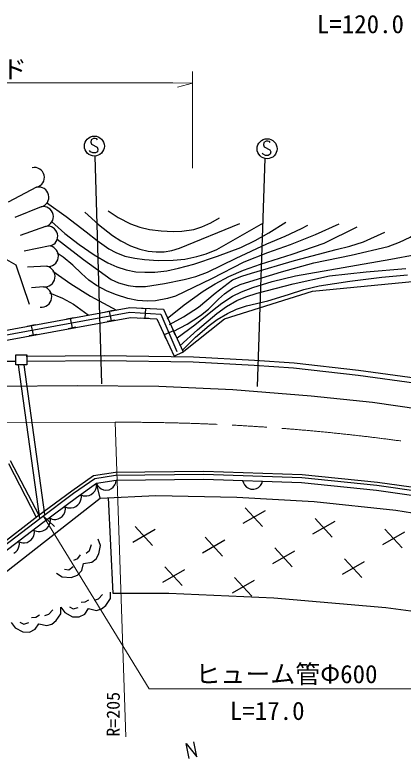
# Model space of a CAD drawing. Units: millimetres, scale not verified. Extents: x 40000 to 680000, y 20000 to 380000.
# Drawn here: x 94466 to 133367, y 267868 to 342543 of the extents above; entities that cross this region are included whole.
import ezdxf
from ezdxf.enums import TextEntityAlignment as Align

# ---------------------------------------------------------------- set-up
doc = ezdxf.new("R2010")
doc.units = ezdxf.units.MM
doc.header["$LTSCALE"] = 1000
doc.linetypes.add('CHAIN', pattern=[18.5, 12, -1.5, 3.5, -1.5])
for name, color, linetype, lineweight in [('M-BGD', 7, 'Continuous', 25), ('M-BGD-EXST', 7, 'Continuous', 25), ('M-BMK', 2, 'CHAIN', 13), ('M-BMK-SRVR', 3, 'Continuous', 25), ('M-STR-HTXT', 7, 'Continuous', 13), ('M-STR-STRC', 7, 'Continuous', 25)]:
    doc.layers.add(name, color=color, linetype=linetype, lineweight=lineweight)
doc.styles.add('ＭＳ ゴシック', font='')
doc.styles.get('ＭＳ ゴシック').set_extended_font_data('MS Gothic')

msp = doc.modelspace()

# ---------------------------------------------------------------- linework, layer by layer
at = {"layer": 'M-BGD'}
for p, q in [((96644, 325270), (93802, 323775)), ((97093, 323309), (94467, 322245)), ((97542, 321348), (94999, 320450)), ((94600, 317459), (90478, 319786)), ((97990, 319387), (95398, 318855)), ((95930, 313536), (94600, 317459)), ((97658, 317348), (95730, 317259)), ((97326, 315309), (96129, 315198)), ((124281, 314846), (134647, 315846)), ((115476, 312099), (124281, 314846)), ((86195, 309616), (105969, 313211)), ((103530, 312799), (104317, 312944)), ((105969, 313211), (109347, 313042)), ((107163, 313163), (107962, 313112)), ((107562, 313138), (107499, 312140)), ((109347, 313042), (111330, 308772)), ((86290, 308617), (106035, 312207)), ((86423, 309149), (105968, 312739)), ((99621, 312081), (100408, 312226)), ((100014, 312153), (100195, 311170)), ((103923, 312871), (104104, 311888)), ((105968, 312739), (109093, 312539)), ((106035, 312207), (108694, 312074)), ((107898, 312114), (107100, 312165)), ((109093, 312539), (110688, 308816)), ((95712, 311363), (96499, 311508)), ((96105, 311435), (96286, 310452)), ((104497, 311960), (103711, 311816)), ((108694, 312074), (110423, 308351)), ((111230, 308727), (115476, 312099)), ((100588, 311242), (99801, 311098)), ((109589, 310113), (109274, 310848)), ((110350, 310875), (109431, 310481)), ((110193, 311242), (110508, 310507)), ((96679, 310524), (95892, 310380)), ((94575, 308488), (95659, 308488)), ((94575, 307472), (94575, 308488)), ((95609, 308348), (103409, 308415)), ((95659, 308488), (95659, 307472)), ((103409, 308415), (112360, 308281)), ((110423, 308351), (111330, 308772)), ((88153, 307781), (94471, 307848)), ((95614, 307848), (103407, 307915)), ((103407, 307915), (112343, 307781)), ((112343, 307781), (118457, 307445)), ((112360, 308281), (118487, 307944)), ((118487, 307944), (122445, 307674)), ((122445, 307674), (128912, 306933)), ((95659, 307472), (94575, 307472)), ((94783, 307472), (96920, 292070)), ((97470, 292477), (95389, 307472)), ((118457, 307445), (122399, 307176)), ((122399, 307176), (128849, 306437)), ((128912, 306933), (134769, 306125)), ((128849, 306437), (134694, 305631)), ((93815, 297581), (96612, 292211)), ((93996, 297884), (96854, 292396)), ((102347, 296378), (104535, 296706)), ((104535, 296706), (113395, 296815)), ((104559, 296406), (113392, 296515)), ((113392, 296515), (123220, 296188)), ((113395, 296815), (123240, 296487)), ((123240, 296487), (130788, 295722)), ((100159, 294847), (102347, 296378)), ((100335, 294603), (102461, 296092)), ((102461, 296092), (104559, 296406)), ((102652, 295615), (104600, 295907)), ((104571, 295660), (104615, 295909)), ((104600, 295907), (113387, 296015)), ((113387, 296015), (123186, 295689)), ((117287, 295885), (117359, 295643)), ((119198, 295581), (119286, 295819)), ((123220, 296188), (130752, 295424)), ((130788, 295722), (139213, 294518)), ((100627, 294197), (102652, 295615)), ((102461, 294804), (102574, 295032)), ((102574, 295032), (102627, 295215)), ((102649, 295374), (102625, 295595)), ((102627, 295215), (102649, 295374)), ((102637, 295612), (102751, 295387)), ((103015, 294129), (102652, 295615)), ((102751, 295387), (102900, 295207)), ((102900, 295207), (103127, 295039)), ((103127, 295039), (103343, 294950)), ((103909, 294954), (104134, 295069)), ((104134, 295069), (104314, 295217)), ((104314, 295217), (104482, 295444)), ((104482, 295444), (104571, 295660)), ((117359, 295643), (117472, 295439)), ((117472, 295439), (117666, 295232)), ((117666, 295232), (117862, 295106)), ((117862, 295106), (118099, 295018)), ((118099, 295018), (118419, 295007)), ((118419, 295007), (118661, 295079)), ((118661, 295079), (118865, 295192)), ((118865, 295192), (119072, 295386)), ((119072, 295386), (119198, 295581)), ((123186, 295689), (130691, 294927)), ((130752, 295424), (139166, 294222)), ((96768, 292331), (100159, 294847)), ((96949, 292091), (100335, 294603)), ((101135, 294217), (101110, 294448)), ((101110, 294448), (101316, 294366)), ((101316, 294366), (101475, 294344)), ((101475, 294344), (101665, 294344)), ((101665, 294344), (101916, 294391)), ((101916, 294391), (102121, 294498)), ((102121, 294498), (102302, 294636)), ((102302, 294636), (102461, 294804)), ((103015, 294129), (108592, 294390)), ((103343, 294950), (103592, 294906)), ((103592, 294906), (103909, 294954)), ((108592, 294390), (116697, 294216)), ((130691, 294927), (139086, 293728)), ((86893, 281493), (103015, 294129)), ((97251, 291692), (100627, 294197)), ((100770, 293439), (100937, 293616)), ((100937, 293616), (101056, 293856)), ((101056, 293856), (101112, 294048)), ((101112, 294048), (101135, 294217)), ((104319, 284571), (103834, 294167)), ((116697, 294216), (124453, 293780)), ((124453, 293780), (132644, 292909)), ((99464, 292679), (99516, 292862)), ((99539, 293022), (99515, 293242)), ((99515, 293242), (99731, 293155)), ((99516, 292862), (99539, 293022)), ((99731, 293155), (99899, 293132)), ((99899, 293132), (100099, 293132)), ((100099, 293132), (100363, 293181)), ((100363, 293181), (100579, 293294)), ((100579, 293294), (100770, 293439)), ((119530, 292850), (117310, 291571)), ((117553, 293153), (119287, 291268)), ((132644, 292909), (137621, 292124)), ((83533, 282158), (96768, 292331)), ((83694, 281903), (96949, 292091)), ((97286, 292349), (98429, 291290)), ((98024, 291864), (97999, 292096)), ((97999, 292096), (98205, 292013)), ((98205, 292013), (98365, 291991)), ((98365, 291991), (98555, 291992)), ((98555, 291992), (98805, 292038)), ((98805, 292038), (99010, 292146)), ((99010, 292146), (99192, 292283)), ((99192, 292283), (99351, 292451)), ((99351, 292451), (99464, 292679)), ((124542, 292081), (126276, 290196)), ((83962, 281479), (97251, 291692)), ((97660, 291086), (97827, 291263)), ((97827, 291263), (97946, 291504)), ((97946, 291504), (98001, 291696)), ((98001, 291696), (98024, 291864)), ((106533, 291266), (108267, 289381)), ((126519, 291778), (124300, 290499)), ((96353, 290327), (96406, 290509)), ((96428, 290669), (96404, 290889)), ((96404, 290889), (96621, 290802)), ((96406, 290509), (96428, 290669)), ((96621, 290802), (96789, 290779)), ((96789, 290779), (96989, 290780)), ((96989, 290780), (97253, 290829)), ((97253, 290829), (97468, 290942)), ((97468, 290942), (97660, 291086)), ((108510, 290962), (106290, 289684)), ((133508, 290706), (131289, 289428)), ((131531, 291009), (133266, 289125)), ((94914, 289511), (94889, 289743)), ((94889, 289743), (95095, 289660)), ((95695, 289686), (95900, 289793)), ((95900, 289793), (96081, 289930)), ((96081, 289930), (96240, 290098)), ((96240, 290098), (96353, 290327)), ((103056, 289377), (102815, 290016)), ((115499, 289891), (113280, 288612)), ((113522, 290194), (115257, 288309)), ((94716, 288911), (94835, 289151)), ((94835, 289151), (94891, 289343)), ((94891, 289343), (94914, 289511)), ((95095, 289660), (95254, 289638)), ((95254, 289638), (95444, 289639)), ((95444, 289639), (95695, 289686)), ((101929, 288879), (102144, 289471)), ((102893, 288549), (103056, 289377)), ((120512, 289122), (122246, 287237)), ((94358, 288589), (94549, 288734)), ((94549, 288734), (94716, 288911)), ((100772, 288078), (101039, 288434)), ((101594, 288607), (101929, 288879)), ((102610, 288041), (102893, 288549)), ((122488, 288819), (120269, 287541)), ((100368, 287889), (100772, 288078)), ((101185, 286883), (101332, 287559)), ((101332, 287559), (102191, 287701)), ((102191, 287701), (102610, 288041)), ((129478, 287747), (127258, 286469)), ((127501, 288050), (129235, 286166)), ((99430, 286988), (99886, 286941)), ((99886, 286941), (100305, 287281)), ((100751, 286391), (101185, 286883)), ((111469, 286932), (109249, 285653)), ((109492, 287235), (111226, 285350)), ((98624, 286611), (99200, 286244)), ((99200, 286244), (100111, 286150)), ((100111, 286150), (100751, 286391)), ((116481, 286163), (118215, 284279)), ((118458, 285860), (116239, 284582)), ((104030, 284051), (104046, 284709)), ((109879, 284571), (104319, 284571)), ((120424, 284092), (109879, 284571)), ((101522, 283716), (101889, 283938)), ((102447, 283892), (102845, 284014)), ((102845, 284014), (103250, 284464)), ((103586, 283371), (104030, 284051)), ((131640, 283133), (120424, 284092)), ((99059, 282525), (99075, 283182)), ((99075, 283182), (99457, 282647)), ((99931, 283228), (100321, 283021)), ((100321, 283021), (100818, 283174)), ((101094, 283694), (101522, 283716)), ((101460, 282500), (101835, 283051)), ((101835, 283051), (102653, 282867)), ((102653, 282867), (103150, 283019)), ((103150, 283019), (103586, 283371)), ((142089, 281695), (131640, 283133)), ((96551, 282190), (96918, 282412)), ((97476, 282365), (97874, 282487)), ((97874, 282487), (98279, 282938)), ((98615, 281845), (99059, 282525)), ((99457, 282647), (100236, 282234)), ((100894, 282218), (101460, 282500)), ((94104, 281656), (94486, 281121)), ((94960, 281702), (95350, 281495)), ((95350, 281495), (95847, 281648)), ((96123, 282167), (96551, 282190)), ((96489, 280974), (96864, 281525)), ((96864, 281525), (97682, 281341)), ((98179, 281493), (98615, 281845)), ((100236, 282234), (100894, 282218)), ((94486, 281121), (95265, 280707)), ((95923, 280692), (96489, 280974)), ((97682, 281341), (98179, 281493)), ((95265, 280707), (95923, 280692))]:
    msp.add_line(p, q, dxfattribs=at)
for points in [[(97645, 323751), (99599, 322354), (101605, 320789), (102704, 319920), (103887, 319116), (104594, 318733), (105498, 318374), (106470, 318155), (107468, 318034), (108822, 317944), (110310, 317949), (111509, 318078), (112690, 318317), (113647, 318609), (114694, 319049), (119366, 321699)], [(101477, 322761), (102831, 321548), (104249, 320435), (105086, 319897), (106049, 319405), (106990, 319058), (107809, 318870), (108612, 318790), (109417, 318815), (110201, 318950), (110965, 319184), (117016, 321651)], [(103800, 322902), (104815, 322253), (106035, 321619), (106979, 321286), (107957, 321055), (109123, 320897), (110323, 320847), (111196, 320876), (112382, 321050), (113187, 321308), (114098, 321723), (114979, 322195)], [(98140, 321841), (99485, 320642), (100900, 319519), (102395, 318515), (103787, 317707), (104695, 317287), (105600, 316992), (106586, 316811), (107479, 316747), (108482, 316771), (109676, 316910), (110859, 317147), (112401, 317578), (114771, 318352), (117102, 319223), (118537, 319921), (119928, 320714), (121630, 321770)], [(126936, 321558), (124560, 320502), (122057, 319511), (119791, 318715), (117418, 317759), (114166, 316085), (110560, 314354), (109752, 314110), (108567, 313891), (107762, 313846), (106768, 313922), (105784, 314123), (104649, 314483), (103708, 314858), (102641, 315411), (101875, 315950), (101135, 316618), (100273, 317460), (99304, 318257), (98706, 318657)], [(98706, 320072), (101337, 318034), (104120, 316016), (104858, 315692), (105825, 315413), (106545, 315314), (107540, 315322), (109460, 315615), (111435, 316024), (112588, 316330), (113765, 316758), (116634, 318179), (119719, 319588), (121566, 320356), (123190, 321145), (123823, 321487)], [(109714, 312128), (111437, 313496), (113331, 314859), (114521, 315599), (115915, 316335), (117383, 316967), (119080, 317576), (122239, 318563), (125445, 319682), (128759, 321300)], [(109956, 311511), (111359, 312289), (112877, 313257), (114534, 314659), (116285, 315991), (117202, 316374), (118169, 316669), (122477, 317928), (126657, 319048), (128024, 319365), (129387, 319787), (131535, 320780)], [(110310, 310803), (111724, 311565), (113073, 312425), (113857, 313059), (114878, 314044), (115471, 314586), (116271, 315160), (117042, 315518), (118002, 315824), (121197, 316801), (124433, 317687), (128166, 318465), (131874, 319344), (132994, 319761), (134091, 320286), (134224, 320355)], [(110734, 310167), (112501, 311474), (114278, 312922), (115218, 313672), (116284, 314369), (117180, 314804), (118308, 315227), (120240, 315811), (122569, 316391), (132140, 318075), (134642, 318545)], [(98264, 316861), (100068, 315600), (102042, 314361), (104631, 312946)], [(110993, 309388), (112769, 310996), (114707, 312609), (115686, 313314), (116720, 313916), (117598, 314294), (118738, 314655), (122341, 315585), (125979, 316388), (129665, 316799), (133649, 317137)], [(111291, 308974), (112580, 310242), (113936, 311425), (114738, 312012), (115771, 312629), (116680, 313046), (117671, 313376), (119811, 313904), (121895, 314526), (123418, 315013), (124943, 315382), (128045, 315863), (131220, 316250), (133811, 316493)], [(97928, 314695), (99222, 314145), (100333, 313563), (101819, 312501)]]:
    msp.add_lwpolyline(points, dxfattribs=at)
for centre, radius, start, end in [((96414, 326250), 1006, 283.22778, 102.54858), ((96863, 324288), 1006, 283.22778, 102.54858), ((97312, 322327), 1006, 283.22778, 102.54858), ((97760, 320366), 1006, 283.22778, 102.54858), ((97791, 318373), 1033, 262.591, 78.88856), ((97459, 316334), 1033, 262.591, 78.88856), ((97127, 314295), 1033, 262.591, 78.88856)]:
    msp.add_arc(centre, radius, start, end, dxfattribs=at)
at = {"layer": 'M-BGD-EXST'}
for p, q in [((102349, 330158), (102109, 330038)), ((102509, 330158), (102349, 330158)), ((102669, 330118), (102509, 330158)), ((102749, 330038), (102669, 330118)), ((102109, 330038), (102069, 329798)), ((102069, 329798), (102149, 329598)), ((102149, 329598), (102709, 329278)), ((119418, 329771), (119378, 329531)), ((119378, 329531), (119458, 329331)), ((119658, 329891), (119418, 329771)), ((119458, 329331), (120018, 329011)), ((119818, 329891), (119658, 329891)), ((119978, 329851), (119818, 329891)), ((120058, 329771), (119978, 329851)), ((102029, 328838), (101949, 328958)), ((102269, 328718), (102029, 328838)), ((102549, 328718), (102269, 328718)), ((102749, 328838), (102549, 328718)), ((102709, 329278), (102789, 329078)), ((102789, 329078), (102749, 328838)), ((119338, 328571), (119258, 328691)), ((119578, 328451), (119338, 328571)), ((120058, 328571), (119858, 328451)), ((120018, 329011), (120098, 328811)), ((120098, 328811), (120058, 328571)), ((103168, 305589), (102508, 328402)), ((118776, 305305), (119531, 328161)), ((119858, 328451), (119578, 328451))]:
    msp.add_line(p, q, dxfattribs=at)
for centre in [(102429, 329398), (119738, 329131)]:
    msp.add_circle(centre, 1000, dxfattribs=at)
at = {"layer": 'M-BMK'}
msp.add_line((104509, 301721), (63195, 301566), dxfattribs=at)
msp.add_arc((105347, 94729), 206994, 56.67602, 90.23193, dxfattribs=at)
at = {"layer": 'M-BMK-SRVR'}
for p, q in [((112714, 268180), (112410, 269699)), ((111927, 268031), (111633, 269546)), ((111633, 269546), (112714, 268180))]:
    msp.add_line(p, q, dxfattribs=at)
at = {"layer": 'M-STR-HTXT'}
for p, q in [((112280, 336859), (112280, 327194)), ((62796, 335740), (110282, 335740)), ((110282, 335740), (112269, 335693)), ((112269, 335693), (110760, 335308)), ((104509, 301721), (105570, 270212)), ((97286, 292349), (98429, 291290)), ((107919, 275022), (97286, 292349)), ((107919, 275022), (135046, 275022))]:
    msp.add_line(p, q, dxfattribs=at)
at = {"layer": 'M-STR-STRC'}
for p, q in [((62167, 305085), (100708, 305409)), ((100708, 305409), (108898, 305345)), ((108898, 305345), (116294, 305020)), ((116294, 305020), (124145, 304371)), ((124145, 304371), (130309, 303723)), ((130309, 303723), (137008, 302749))]:
    msp.add_line(p, q, dxfattribs=at)

# ---------------------------------------------------------------- texts
at = {"layer": 'M-STR-HTXT', "style": 'ＭＳ ゴシック'}
for s, p in [('L=120.0', (124730, 340160)), ('ストンガード', (80658, 335640)), ('ヒューム管Φ600', (112559, 275025)), ('L=17.0', (116013, 271340))]:
    msp.add_text(s, height=1833, dxfattribs=at).set_placement(p, align=Align.BOTTOM_LEFT)
msp.add_text('R=205', height=1320, rotation=90, dxfattribs=at).set_placement((105369, 270211), align=Align.BOTTOM_LEFT)

doc.saveas('drawing.dxf')
